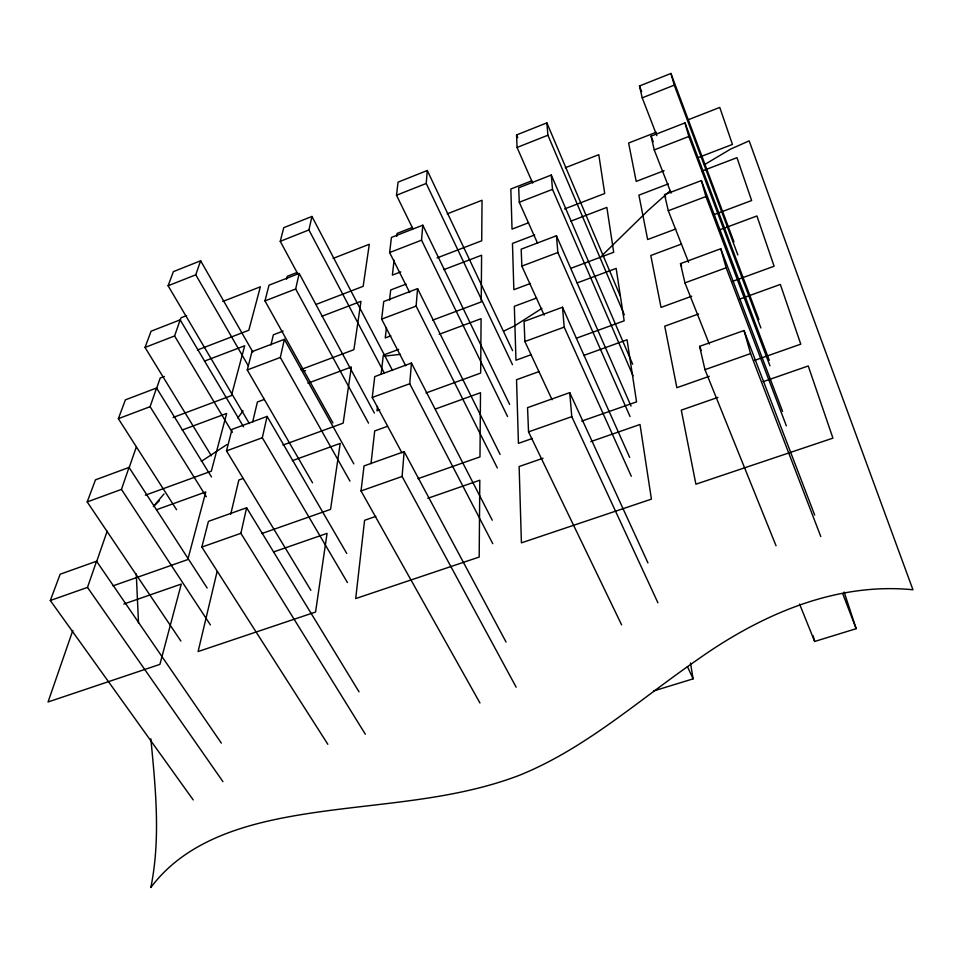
<?xml version="1.0" encoding="UTF-8"?>
<svg xmlns="http://www.w3.org/2000/svg" width="961" height="961" viewBox="0 0 961 961"><rect width="100%" height="100%" fill="white"/><g stroke="black" fill="none" stroke-linecap="round" stroke-linejoin="round"><path stroke-width="1.44" d="M136.282 573.981L138.504 623.004M516.153 687.175L402.106 476.464L404.149 451.622L364.039 465.917L361.036 490.939L479.947 702.959M492.753 543.65L409.746 383.727L411.44 363.054L374.742 376.616L372.243 397.47L401.95 452.859M497.305 467.911L416.125 306.103L417.567 288.624L383.751 301.502L381.637 319.136L405.746 365.769M507.564 416.545L421.555 240.166L422.792 225.198L391.439 237.427L389.625 252.551L409.698 292.576M512.501 364.663L426.228 183.467L427.285 170.505L398.058 182.146L396.497 195.239L412.882 228.766M370.994 463.719L374.706 430.936L387.403 426.348M377.493 406.431L376.988 410.84L379.787 409.818M381.145 374.177L383.307 355.114L398.671 349.384M386.418 327.749L385.265 337.924L390.827 335.833M389.541 300.144L390.695 289.97L406.083 284.096M394.07 260.215L392.388 275.098L400.761 271.879M396.773 236.394L397.109 233.415L412.425 227.433M365.336 734.228L240.887 533.307L246.617 507.756L208.429 521.367L201.834 547.085L327.833 744.282M347.414 582.522L262.317 437.76L267.11 416.401L232.021 429.363L226.508 450.877L310.859 590.318M349.972 481.125L280.324 357.444L284.396 339.329L251.95 351.678L247.265 369.949L312.541 482.806M368.531 423.14L295.676 288.997L299.171 273.429L268.996 285.201L264.972 300.901L332.914 422.912M384.28 373.048L308.913 229.955L311.953 216.441L283.747 227.673L280.252 241.319L297.958 274.173M217.09 571.603L198.11 651.534L315.556 612.049L327.064 533.355L273.489 551.986M230.7 514.327L238.857 479.995L243.085 478.47M252.623 422.083L257.392 402.01L264.395 399.392M270.93 344.999L273.356 334.812L283.087 331.089M286.57 279.183L287.255 276.3L296.985 272.504M193.221 799.924L50.308 600.505L87.499 587.399L96.556 561.236L221.33 743.105M180.896 641.071L87.199 501.93L121.446 489.389L129.05 467.418L207.156 588.024M176.584 509.714L118.359 418.684L150.096 406.683L156.571 387.992L211.468 476.932M211.348 455.778L145.027 347.438L174.59 335.966L180.163 319.857L243.553 426.828M248.25 365.745L195.768 274.81L200.621 260.779L173.4 271.627L168.103 285.765L249.404 423.645M72.82 630.428L48.05 701.974L159.91 664.375L181.281 584.06L123.849 604.037M96.472 562.089L107.151 531.241M129.014 468.103L136.282 447.105M156.271 389.349L160.187 378.045L164.343 376.46M180.091 320.542L181.052 317.767L186.626 315.592M50.308 600.505L60.159 574.21L96.556 561.236M87.199 501.93L95.475 479.839L129.05 467.418M118.359 418.684L125.41 399.848L156.571 387.992M145.027 347.438L151.105 331.197L180.163 319.857M237.775 417.999L243.097 410.803M154.072 505.666L164.007 493.93M153.4 506.579L159.37 500.705M601.862 255.698L648.255 210.327L670.442 190.554M201.329 461.376L226.928 444.547M541.944 308.361L514.579 325.887L503.744 331.089M704.413 164.679L730.66 149.075L749.172 140.859L804.069 293.141L912.95 589.766C834.052 581.922 758.469 616.001 695.668 660.94C637.996 700.809 584.769 748.979 518.988 775.455C454.036 800.129 383.847 802.495 315.785 812.393C255.806 821.162 189.161 836.166 150.829 887.532C160.811 838.521 155.538 788.128 150.865 738.805M532.67 183.058L517.066 147.453L516.562 134.948L546.869 122.876L620.253 295.952M656.856 135.633L642.224 97.842L639.485 85.985L670.934 73.468L733.952 241.848M168.103 285.765L195.768 274.81M280.252 241.319L308.913 229.955M396.497 195.239L426.228 183.467M517.066 147.453L547.914 135.225L546.869 122.876M642.224 97.842L674.262 85.145L670.934 73.468M222.796 301.466L260.371 286.798L248.803 330.272L197.534 349.972M333.143 258.389L369.3 244.274L363.15 286.33L315.905 304.493M447.237 213.847L482.038 200.26L481.713 240.779L437.051 257.932M531.781 180.836L510.844 189.005L512.033 229.126L528.634 222.736M565.284 167.755L598.787 154.673L604.721 193.509L564.6 208.921M656.255 132.234L628.626 143.021L636.194 181.413L664.099 170.686M688.016 119.837L719.777 107.428L732.438 144.426L697.566 157.832M632.698 364.255L551.29 175.058L518.7 187.779L519.276 202.254L537.559 243.265M671.09 193.089L654.237 149.904L651.065 136.138L684.989 122.9L758.902 319.593M264.972 300.901L295.676 288.997M389.625 252.551L421.555 240.166M519.276 202.254L552.503 189.365L551.29 175.058M654.237 149.904L688.845 136.474L684.989 122.9M204.513 361.108L244.683 345.768L231.421 395.608L173.112 417.47M322.019 316.217L360.964 301.334L353.9 349.684L300.757 369.601M443.838 269.669L481.593 255.242L481.221 301.934L432.546 320.193M534.676 234.964L512.465 243.445L513.847 289.705L530.484 283.459M570.762 221.174L606.847 207.396L613.695 252.262L570.702 268.383M668.327 183.899L638.909 195.143L647.654 239.529L675.763 228.994M701.95 171.058L736.967 157.676L751.634 200.537L713.699 214.759M631.029 406.095L556.443 235.757L521.174 249.187L521.847 266.125L544.178 315.136M688.581 262.293L668.291 210.759L664.556 194.602L701.386 180.584L769.28 360.339M247.265 369.949L280.324 357.444M381.637 319.136L416.125 306.103M521.847 266.125L557.86 252.515L556.443 235.757M668.291 210.759L705.927 196.537L701.386 180.584M182.17 430.023L226.664 413.446L211.312 471.166L145.387 495.179M307.88 383.199L351.366 367.006L343.161 423.152L282.966 445.075M439.189 334.308L481.089 318.692L480.656 373.084L426.023 392.977M536.658 298.006L514.339 306.307L515.961 360.231L531.421 354.597M577.105 282.93L616.157 268.395L624.169 320.818L576.384 338.224M681.517 244.046L650.801 255.494L661.036 307.4L691.752 296.216M719.224 230.015L756.92 215.973L774.11 266.221L732.234 281.477M629.695 457.436L562.497 307.232L524.081 321.43L524.886 341.527L552.082 399.728M709.29 344.062L684.941 282.87L680.496 263.626L720.762 248.743L782.566 411.38M226.508 450.877L262.317 437.76M372.243 397.47L409.746 383.727M524.886 341.527L564.191 327.124L562.497 307.232M684.941 282.87L726.168 267.759L720.762 248.743M156.499 509.738L205.786 491.948L187.791 559.566L113.038 585.838M292.348 460.679L340.206 443.393L330.56 509.39L262.041 533.475M435.369 409.026L480.5 392.725L479.983 456.883L417.999 478.674M538.929 371.619L516.538 379.715L518.435 443.369L532.502 438.432M583.699 355.45L627.065 339.786L636.554 401.866L581.717 421.134M698.575 313.959L664.748 326.187L676.868 387.703L709.254 376.316M739.465 299.195L780.344 284.432L800.777 344.158L754.313 360.483M647.942 562.918L569.741 392.629L527.553 407.656L528.538 431.885L621.623 624.878M776.044 545.776L704.978 369.673L699.596 346.356L744.018 330.524L814.7 515.108M201.834 547.085L240.887 533.307M361.036 490.939L402.106 476.464M528.538 431.885L571.771 416.642L569.741 392.629M704.978 369.673L750.565 353.588L744.018 330.524M375.811 516.393L364.579 520.297L355.702 598.559L479.191 557.044L479.803 480.224L427.813 498.303M543.025 458.229L519.132 466.541L521.415 542.845L651.414 499.143L640.014 424.486L590.811 441.604M717.963 397.373L681.289 410.131L695.896 484.2L832.935 438.132L808.237 365.973L763.106 381.673M653.528 691.007L693.097 678.838L690.503 662.994M799.552 604.013L814.664 641.455L856.155 628.686L844.142 592.012M302.751 371.439L305.538 370.598M384.76 356.087L400.497 354.333M87.499 587.399L222.928 781.629M121.446 489.389L210.399 624.902M150.096 406.683L206.315 496.753M246.617 507.756L359.042 691.836M174.59 335.966L232.286 432.402M267.11 416.401L346.729 553.428M200.621 260.779L252.839 352.002M284.396 339.329L353.828 463.851M299.171 273.429L374.382 413.05M404.149 451.622L506.051 642.044M311.953 216.441L392.52 370.502M411.44 363.054L492.26 520.189M417.567 288.624L500.116 454.433M422.792 225.198L509.63 404.413M427.285 170.505L512.597 350.657M571.771 416.642L657.901 602.763M687.439 666.61L693.097 678.838M564.191 327.124L631.293 476.248M557.86 252.515L630.056 416.569M516.562 134.948L517.763 137.687M552.503 189.365L633.071 375.847M547.914 135.225L624.314 314.788M699.596 346.356L701.266 350.525M680.496 263.626L681.601 266.413M664.556 194.602L665.649 197.377M651.065 136.138L653.228 141.711M639.485 85.985L641.648 91.595M750.565 353.588L820.778 536.526M842.749 593.778L856.155 628.686M726.168 267.759L786.338 425.819M705.927 196.537L769.953 365.841M688.845 136.474L760.896 327.989M674.262 85.145L737.856 254.929M813.126 635.762L814.664 641.455"/></g></svg>
